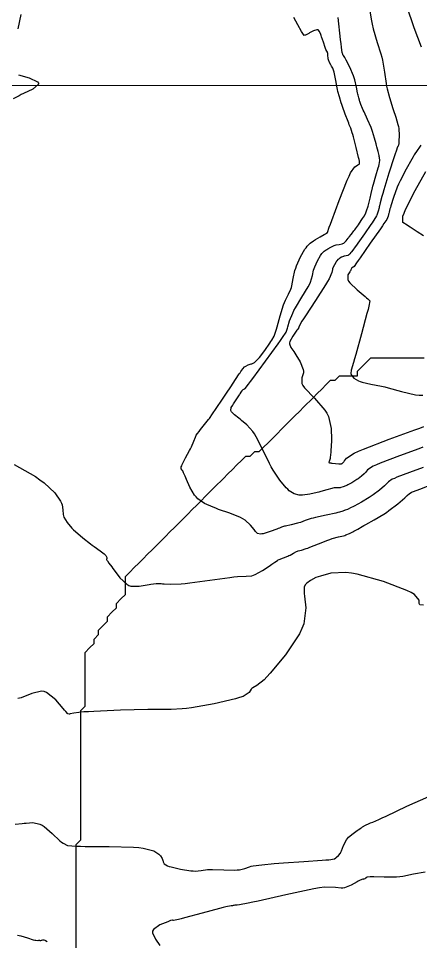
# Model space of a CAD drawing. Header units: metres. Extents: x 837117 to 838477, y 1189012 to 1191015.
# Drawn here: x 838167.9 to 838258, y 1190622.2 to 1190828.9 of the extents above; entities that cross this region are included whole.
import ezdxf

# ---------------------------------------------------------------- set-up
doc = ezdxf.new("R2010")
doc.units = ezdxf.units.M
doc.header["$LTSCALE"] = 0.3
doc.layers.add('COORD', color=7, linetype='Continuous', lineweight=20)
doc.layers.add('DRENAJE', color=5, linetype='Continuous', lineweight=25)
doc.layers.add('COTAS 10', color=1, linetype='Continuous')
doc.layers.add('COTAS INT', color=252, linetype='Continuous')

msp = doc.modelspace()

# ---------------------------------------------------------------- linework, layer by layer
at = {"layer": 'COORD'}
msp.add_line((837476.514, 1190813.872), (838476.514, 1190813.872), dxfattribs=at)
at = {"layer": 'COTAS 10'}
for points, elevation in [([(838254.843, 1190831.719), (838256.544, 1190826.909), (838258.182, 1190822.531)], 1730), ([(838258.087, 1190800.543), (838257.934, 1190800.29), (838257.785, 1190800.055), (838257.286, 1190799.355), (838256.615, 1190798.354), (838256.357, 1190797.93), (838256.069, 1190797.441), (838254.77, 1190795.145), (838253.424, 1190792.527), (838253.106, 1190791.836), (838252.812, 1190791.159), (838251.949, 1190788.837), (838251.368, 1190786.979), (838251.253, 1190786.595), (838251.156, 1190786.268), (838250.97, 1190785.558), (838250.9, 1190785.208), (838250.876, 1190785.108), (838250.851, 1190785.006), (838250.745, 1190784.627), (838250.63, 1190784.282), (838250.599, 1190784.201), (838250.569, 1190784.127), (838250.463, 1190783.912), (838249.83, 1190782.987), (838249.468, 1190782.465), (838249.024, 1190781.827), (838246.747, 1190778.565), (838244.482, 1190775.327), (838244.046, 1190774.705), (838243.694, 1190774.202), (838243.113, 1190773.377), (838243.074, 1190773.328), (838243.063, 1190773.315), (838243.053, 1190773.302), (838243.016, 1190773.256), (838242.975, 1190773.219), (838242.963, 1190773.212), (838242.95, 1190773.206), (838242.898, 1190773.195), (838242.841, 1190773.186), (838242.809, 1190773.176), (838242.749, 1190773.148), (838242.695, 1190773.115), (838242.681, 1190773.107), (838242.669, 1190773.1), (838242.631, 1190773.075), (838242.594, 1190773.035), (838242.581, 1190773.018), (838242.569, 1190772.999), (838242.516, 1190772.907), (838242.467, 1190772.802), (838242.457, 1190772.774), (838242.448, 1190772.746), (838242.428, 1190772.648), (838242.312, 1190772.409), (838242.242, 1190772.292), (838242.157, 1190772.153), (838241.714, 1190771.469), (838241.702, 1190770.45), (838241.888, 1190770.101), (838242.157, 1190769.722), (838243.813, 1190768.113), (838245.588, 1190766.641), (838245.932, 1190766.348), (838246.211, 1190766.107), (838246.687, 1190765.65), (838246.431, 1190764.444), (838246.249, 1190763.729), (838246.02, 1190762.849), (838244.79, 1190758.296), (838243.498, 1190753.619), (838243.229, 1190752.662), (838242.999, 1190751.851), (838242.488, 1190750.142), (838242.423, 1190749.405), (838242.474, 1190749.208), (838242.555, 1190749.013), (838243.093, 1190748.332), (838244.121, 1190747.728), (838244.51, 1190747.582), (838244.944, 1190747.445), (838246.889, 1190747.028), (838249.304, 1190746.551), (838250.035, 1190746.377), (838250.793, 1190746.185), (838253.754, 1190745.341), (838256.857, 1190744.659), (838257.704, 1190744.57), (838258.546, 1190744.524)], 1730), ([(838258.667, 1190697.535), (838257.888, 1190697.612), (838257.766, 1190697.717), (838257.684, 1190697.858), (838257.729, 1190698.667), (838256.685, 1190699.936), (838255.917, 1190700.367), (838254.941, 1190700.832), (838249.688, 1190702.8), (838243.857, 1190704.427), (838242.518, 1190704.678), (838241.297, 1190704.842), (838237.883, 1190704.711), (838235.581, 1190704.033), (838235.062, 1190703.853), (838234.595, 1190703.675), (838233.335, 1190703.058), (838232.562, 1190702.476), (838232.402, 1190702.32), (838232.265, 1190702.166), (838231.965, 1190701.631), (838231.929, 1190700.59), (838231.958, 1190700.117), (838232.005, 1190699.564), (838232.315, 1190696.903), (838231.874, 1190693.36), (838231.446, 1190692.251), (838230.886, 1190691.086), (838227.76, 1190686.42), (838224.348, 1190682.298), (838223.607, 1190681.477), (838222.954, 1190680.795), (838221.333, 1190679.487), (838220.437, 1190679.006), (838220.241, 1190678.845), (838220.068, 1190678.672), (838219.631, 1190677.945), (838218.25, 1190677.071), (838217.481, 1190676.805), (838216.545, 1190676.529), (838211.768, 1190675.446), (838206.721, 1190674.545), (838205.614, 1190674.383), (838204.632, 1190674.26), (838202.137, 1190674.131), (838199.383, 1190674.181), (838198.239, 1190674.17), (838196.928, 1190674.147), (838190.817, 1190673.975), (838184.839, 1190673.729), (838183.614, 1190673.66), (838182.574, 1190673.59), (838180.37, 1190673.335), (838179.558, 1190673.149), (838179.396, 1190673.124), (838179.262, 1190673.109), (838179.002, 1190673.149), (838178.539, 1190673.703), (838178.276, 1190674.013), (838177.955, 1190674.391), (838176.31, 1190676.318), (838174.253, 1190677.975), (838173.672, 1190678.182), (838173.086, 1190678.28), (838170.93, 1190677.722), (838168.513, 1190676.755), (838167.764, 1190676.595)], 1740)]:
    msp.add_lwpolyline(points, dxfattribs=dict(at, elevation=elevation))
at = {"layer": 'COTAS INT'}
for points, elevation in [([(838246.18, 1190833.387), (838246.955, 1190828.728), (838247.185, 1190827.622), (838247.421, 1190826.596), (838248.329, 1190823.553), (838249.156, 1190820.996), (838249.341, 1190820.276), (838249.507, 1190819.551), (838249.95, 1190816.889), (838250.31, 1190814.376), (838250.424, 1190813.746), (838250.544, 1190813.144), (838251.03, 1190811.204), (838251.573, 1190809.465), (838251.73, 1190808.989), (838251.889, 1190808.515), (838252.484, 1190806.825), (838252.967, 1190805.173), (838253.056, 1190804.723), (838253.125, 1190804.277), (838253.211, 1190802.691), (838253.163, 1190801.406), (838253.148, 1190801.148), (838253.131, 1190800.933), (838253.062, 1190800.513), (838252.999, 1190800.394), (838252.985, 1190800.369), (838252.973, 1190800.348), (838252.944, 1190800.302), (838252.918, 1190800.264), (838252.908, 1190800.247), (838252.897, 1190800.229), (838252.847, 1190800.14), (838252.521, 1190799.175), (838252.335, 1190798.604), (838252.109, 1190797.901), (838250.948, 1190794.262), (838249.775, 1190790.509), (838249.541, 1190789.734), (838249.346, 1190789.073), (838248.97, 1190787.637), (838248.828, 1190786.93), (838248.78, 1190786.728), (838248.729, 1190786.522), (838248.514, 1190785.758), (838248.283, 1190785.059), (838248.22, 1190784.896), (838248.159, 1190784.746), (838247.945, 1190784.312), (838247.432, 1190783.538), (838247.183, 1190783.173), (838246.887, 1190782.743), (838245.43, 1190780.649), (838243.96, 1190778.557), (838243.657, 1190778.129), (838243.398, 1190777.766), (838242.835, 1190777.003), (838242.569, 1190776.672), (838242.496, 1190776.582), (838242.424, 1190776.492), (838242.167, 1190776.175), (838241.889, 1190775.919), (838241.803, 1190775.869), (838241.712, 1190775.827), (838241.354, 1190775.752), (838240.964, 1190775.691), (838240.854, 1190775.659), (838240.743, 1190775.621), (838240.334, 1190775.428), (838239.956, 1190775.207), (838239.865, 1190775.151), (838239.78, 1190775.098), (838239.519, 1190774.925), (838239.261, 1190774.652), (838239.178, 1190774.536), (838239.09, 1190774.403), (838238.726, 1190773.775), (838238.392, 1190773.049), (838238.322, 1190772.855), (838238.261, 1190772.662), (838238.122, 1190771.99), (838237.515, 1190770.638), (838237.159, 1190770.018), (838236.722, 1190769.292), (838234.467, 1190765.779), (838232.21, 1190762.337), (838231.772, 1190761.655), (838231.416, 1190761.09), (838230.803, 1190760.031), (838230.731, 1190759.782), (838230.715, 1190759.728), (838230.7, 1190759.681), (838230.661, 1190759.566), (838230.448, 1190759.25), (838230.324, 1190759.075), (838230.171, 1190758.863), (838229.385, 1190757.785), (838228.727, 1190756.585), (838228.655, 1190756.297), (838228.63, 1190756.028), (838228.94, 1190755.213), (838229.64, 1190754.298), (838229.863, 1190753.965), (838230.097, 1190753.597), (838231.046, 1190751.981), (838231.731, 1190750.32), (838231.8, 1190749.923), (838231.816, 1190749.554), (838231.435, 1190748.449), (838231.422, 1190747.185), (838231.67, 1190746.716), (838232.027, 1190746.195), (838234.225, 1190743.88), (838236.577, 1190741.221), (838237.031, 1190740.482), (838237.4, 1190739.743), (838238.02, 1190737.063), (838238.043, 1190734.621), (838238.036, 1190734.03), (838238.022, 1190733.477), (838237.921, 1190731.789), (838237.78, 1190730.59), (838237.742, 1190730.344), (838237.703, 1190730.136), (838237.563, 1190729.697), (838237.483, 1190729.535), (838237.482, 1190729.501), (838237.49, 1190729.471), (838237.594, 1190729.406), (838237.905, 1190729.36), (838238.043, 1190729.344), (838238.203, 1190729.326), (838238.971, 1190729.247), (838239.718, 1190729.179), (838239.866, 1190729.168), (838239.988, 1190729.161), (838240.216, 1190729.161), (838240.287, 1190729.192), (838240.311, 1190729.203), (838240.337, 1190729.216), (838240.443, 1190729.273), (838240.554, 1190729.34), (838240.582, 1190729.358), (838240.609, 1190729.377), (838240.699, 1190729.446), (838240.858, 1190729.644), (838240.929, 1190729.744), (838241.011, 1190729.864), (838241.405, 1190730.462), (838243.162, 1190731.552), (838244.104, 1190731.982), (838245.243, 1190732.467), (838251.002, 1190734.683), (838256.716, 1190736.769), (838257.827, 1190737.173), (838258.734, 1190737.502)], 1732), ([(838168.486, 1190829.768), (838167.779, 1190826.594)], 1736), ([(838258.613, 1190728.344), (838255.558, 1190727.248), (838252.715, 1190726.155), (838252.153, 1190725.915), (838251.688, 1190725.703), (838250.82, 1190725.165), (838250.375, 1190724.662), (838250.177, 1190724.471), (838249.946, 1190724.258), (838248.839, 1190723.306), (838247.413, 1190722.22), (838246.981, 1190721.923), (838246.533, 1190721.629), (838244.782, 1190720.579), (838243.172, 1190719.701), (838242.813, 1190719.515), (838242.492, 1190719.353), (838241.648, 1190718.972), (838241.12, 1190718.772), (838240.999, 1190718.724), (838240.889, 1190718.679), (838240.58, 1190718.542), (838239.864, 1190718.339), (838239.497, 1190718.252), (838239.056, 1190718.153), (838236.855, 1190717.684), (838234.509, 1190717.159), (838233.978, 1190717.024), (838233.497, 1190716.893), (838232.189, 1190716.456), (838231.107, 1190716.065), (838230.771, 1190715.962), (838230.418, 1190715.862), (838229.007, 1190715.52), (838227.756, 1190715.241), (838227.504, 1190715.18), (838227.292, 1190715.125), (838226.869, 1190714.987), (838226.383, 1190714.78), (838226.132, 1190714.681), (838225.831, 1190714.566), (838224.324, 1190714), (838222.777, 1190713.517), (838222.451, 1190713.453), (838222.168, 1190713.419), (838221.516, 1190713.549), (838221.054, 1190714.041), (838220.892, 1190714.235), (838220.715, 1190714.455), (838219.951, 1190715.459), (838218.715, 1190716.573), (838218.241, 1190716.863), (838217.709, 1190717.144), (838215.309, 1190718.091), (838212.751, 1190718.973), (838212.12, 1190719.213), (838211.522, 1190719.451), (838209.639, 1190720.295), (838208.122, 1190721.364), (838207.754, 1190721.743), (838207.409, 1190722.159), (838206.351, 1190723.961), (838205.583, 1190725.695), (838205.42, 1190726.067), (838205.278, 1190726.392), (838204.948, 1190727.179), (838204.751, 1190727.601), (838204.693, 1190727.696), (838204.634, 1190727.783), (838204.411, 1190728.018), (838204.42, 1190728.506), (838204.507, 1190728.752), (838204.632, 1190729.045), (838205.388, 1190730.504), (838206.274, 1190732.151), (838206.479, 1190732.562), (838206.667, 1190732.955), (838207.205, 1190734.215), (838207.588, 1190735.174), (838207.679, 1190735.376), (838207.764, 1190735.552), (838208.018, 1190735.961), (838208.394, 1190736.406), (838208.556, 1190736.606), (838208.743, 1190736.838), (838209.628, 1190737.95), (838210.522, 1190739.092), (838210.715, 1190739.343), (838210.884, 1190739.565), (838211.295, 1190740.132), (838213.484, 1190743.402), (838214.844, 1190745.439), (838215.185, 1190745.953), (838215.511, 1190746.444), (838216.562, 1190748.039), (838217.39, 1190749.296), (838217.577, 1190749.574), (838217.744, 1190749.822), (838218.192, 1190750.467), (838218.58, 1190750.87), (838218.709, 1190750.966), (838218.849, 1190751.054), (838219.432, 1190751.318), (838220.037, 1190751.538), (838220.189, 1190751.6), (838220.336, 1190751.662), (838220.812, 1190751.89), (838221.428, 1190752.437), (838221.662, 1190752.701), (838221.924, 1190753.013), (838223.101, 1190754.547), (838224.246, 1190756.171), (838224.489, 1190756.541), (838224.699, 1190756.875), (838225.188, 1190757.795), (838225.569, 1190758.907), (838225.711, 1190759.363), (838225.869, 1190759.884), (838226.572, 1190762.301), (838227.347, 1190764.773), (838227.55, 1190765.328), (838227.748, 1190765.828), (838228.423, 1190767.164), (838228.981, 1190768.293), (838229.105, 1190768.661), (838229.216, 1190769.054), (838229.509, 1190770.673), (838229.886, 1190772.495), (838230.051, 1190773.016), (838230.242, 1190773.544), (838231.148, 1190775.51), (838232.132, 1190777.212), (838232.371, 1190777.573), (838232.597, 1190777.887), (838233.294, 1190778.625), (838234.001, 1190779.094), (838234.233, 1190779.238), (838234.48, 1190779.389), (838235.503, 1190779.987), (838236.413, 1190780.502), (838236.588, 1190780.601), (838236.731, 1190780.68), (838236.971, 1190780.806), (838236.997, 1190780.811), (838237.011, 1190780.817), (838237.039, 1190780.833), (838237.064, 1190780.854), (838237.076, 1190780.868), (838237.094, 1190780.895), (838237.11, 1190780.93), (838237.12, 1190780.954), (838237.139, 1190781.007), (838237.56, 1190782.137), (838237.818, 1190782.828), (838238.137, 1190783.685), (838239.802, 1190788.146), (838241.597, 1190792.673), (838241.998, 1190793.571), (838242.358, 1190794.314), (838243.31, 1190795.716), (838243.882, 1190796.052), (838244.002, 1190796.124), (838244.106, 1190796.187), (838244.341, 1190796.336), (838244.306, 1190796.958), (838244.239, 1190797.318), (838244.148, 1190797.759), (838243.61, 1190800.032), (838242.997, 1190802.395), (838242.859, 1190802.893), (838242.733, 1190803.323), (838242.39, 1190804.313), (838242.046, 1190805.127), (838241.919, 1190805.447), (838241.778, 1190805.808), (838241.156, 1190807.453), (838240.52, 1190809.211), (838240.369, 1190809.644), (838240.231, 1190810.054), (838239.825, 1190811.337), (838239.501, 1190812.592), (838239.415, 1190812.984), (838239.33, 1190813.396), (838239.034, 1190815.042), (838238.753, 1190816.543), (838238.678, 1190816.863), (838238.604, 1190817.141), (838238.347, 1190817.799), (838238.087, 1190818.23), (838238.011, 1190818.366), (838237.934, 1190818.507), (838237.645, 1190819.076), (838237.404, 1190819.687), (838237.357, 1190819.855), (838237.32, 1190820.023), (838237.258, 1190820.626), (838237.221, 1190821.135), (838237.2, 1190821.244), (838237.174, 1190821.339), (838237.038, 1190821.565), (838236.815, 1190821.956), (838236.734, 1190822.154), (838236.644, 1190822.391), (838236.248, 1190823.575), (838235.846, 1190824.827), (838235.752, 1190825.108), (838235.665, 1190825.359), (838235.416, 1190826.03), (838235.085, 1190826.339), (838234.948, 1190826.362), (838234.79, 1190826.359), (838234.052, 1190826.122), (838233.291, 1190825.752), (838233.118, 1190825.665), (838232.962, 1190825.583), (838232.533, 1190825.342), (838232.248, 1190825.189), (838232.181, 1190825.163), (838232.12, 1190825.144), (838231.945, 1190825.132), (838231.641, 1190825.514), (838231.498, 1190825.743), (838231.331, 1190826.025), (838230.517, 1190827.486), (838229.64, 1190829.099)], 1736), ([(838258.568, 1190732.879), (838257.665, 1190732.557), (838253.28, 1190730.966), (838248.979, 1190729.311), (838248.128, 1190728.948), (838247.425, 1190728.627), (838246.113, 1190727.814), (838245.693, 1190727.263), (838245.553, 1190727.108), (838245.402, 1190726.951), (838244.769, 1190726.376), (838244.011, 1190725.798), (838243.782, 1190725.641), (838243.544, 1190725.484), (838242.612, 1190724.926), (838241.719, 1190724.446), (838241.505, 1190724.338), (838241.306, 1190724.241), (838240.704, 1190723.983), (838240.187, 1190723.844), (838240.04, 1190723.822), (838239.891, 1190723.807), (838239.34, 1190723.815), (838238.643, 1190723.777), (838238.402, 1190723.734), (838238.141, 1190723.677), (838237.024, 1190723.352), (838235.676, 1190722.946), (838235.269, 1190722.838), (838234.847, 1190722.732), (838233.201, 1190722.364), (838231.605, 1190722.158), (838231.215, 1190722.154), (838230.847, 1190722.172), (838229.706, 1190722.43), (838228.607, 1190723.148), (838228.266, 1190723.457), (838227.909, 1190723.814), (838226.487, 1190725.5), (838224.972, 1190727.763), (838224.556, 1190728.482), (838224.142, 1190729.243), (838222.658, 1190732.325), (838221.219, 1190735.22), (838220.833, 1190735.862), (838220.452, 1190736.435), (838219.121, 1190737.929), (838217.903, 1190738.9), (838217.593, 1190739.143), (838217.296, 1190739.376), (838216.323, 1190740.124), (838215.672, 1190740.788), (838215.577, 1190740.967), (838215.52, 1190741.145), (838215.621, 1190741.769), (838215.953, 1190742.342), (838216.04, 1190742.488), (838216.126, 1190742.627), (838216.419, 1190743.084), (838217.174, 1190744.211), (838217.463, 1190744.644), (838217.535, 1190744.754), (838217.605, 1190744.858), (838217.828, 1190745.197), (838218.004, 1190745.464), (838218.044, 1190745.524), (838218.079, 1190745.576), (838218.175, 1190745.713), (838218.257, 1190745.799), (838218.285, 1190745.819), (838218.314, 1190745.838), (838218.438, 1190745.894), (838218.567, 1190745.941), (838218.599, 1190745.954), (838218.63, 1190745.968), (838218.732, 1190746.016), (838219.487, 1190746.984), (838219.93, 1190747.577), (838220.475, 1190748.311), (838223.289, 1190752.136), (838226.115, 1190756.025), (838226.668, 1190756.8), (838227.12, 1190757.445), (838227.924, 1190758.68), (838228.134, 1190759.294), (838228.213, 1190759.546), (838228.3, 1190759.833), (838228.688, 1190761.166), (838229.381, 1190762.932), (838229.661, 1190763.492), (838229.979, 1190764.082), (838231.445, 1190766.471), (838232.851, 1190768.792), (838233.132, 1190769.34), (838233.365, 1190769.846), (838233.815, 1190771.331), (838234.074, 1190772.579), (838234.186, 1190772.935), (838234.317, 1190773.297), (838234.937, 1190774.642), (838235.611, 1190775.807), (838235.775, 1190776.055), (838235.929, 1190776.27), (838236.406, 1190776.775), (838236.89, 1190777.096), (838237.049, 1190777.195), (838237.218, 1190777.298), (838237.919, 1190777.707), (838238.677, 1190778.066), (838238.883, 1190778.138), (838239.088, 1190778.197), (838239.811, 1190778.309), (838240.475, 1190778.449), (838240.642, 1190778.526), (838240.802, 1190778.619), (838241.319, 1190779.093), (838241.794, 1190779.683), (838241.928, 1190779.849), (838242.063, 1190780.016), (838242.558, 1190780.63), (838243.101, 1190781.331), (838243.267, 1190781.553), (838243.438, 1190781.787), (838244.112, 1190782.733), (838244.75, 1190783.659), (838244.898, 1190783.881), (838245.035, 1190784.088), (838245.427, 1190784.711), (838245.749, 1190785.365), (838245.842, 1190785.591), (838245.935, 1190785.837), (838246.284, 1190786.888), (838246.607, 1190788.039), (838246.684, 1190788.347), (838246.756, 1190788.652), (838246.97, 1190789.717), (838247.243, 1190790.954), (838247.351, 1190791.367), (838247.474, 1190791.811), (838248.035, 1190793.669), (838248.559, 1190795.446), (838248.659, 1190795.838), (838248.739, 1190796.188), (838248.862, 1190797.093), (838248.804, 1190797.785), (838248.769, 1190798.001), (838248.727, 1190798.226), (838248.507, 1190799.128), (838248.221, 1190800.176), (838248.137, 1190800.494), (838248.051, 1190800.824), (838247.722, 1190802.119), (838247.271, 1190803.599), (838247.108, 1190804.047), (838246.928, 1190804.51), (838246.141, 1190806.32), (838245.37, 1190807.999), (838245.2, 1190808.38), (838245.049, 1190808.726), (838244.662, 1190809.671), (838244.425, 1190810.324), (838244.37, 1190810.484), (838244.318, 1190810.636), (838244.168, 1190811.112), (838244.021, 1190811.741), (838243.972, 1190811.989), (838243.92, 1190812.27), (838243.702, 1190813.55), (838243.318, 1190815.135), (838243.161, 1190815.608), (838242.982, 1190816.095), (838242.155, 1190817.976), (838241.354, 1190819.583), (838241.192, 1190819.897), (838241.056, 1190820.154), (838240.779, 1190820.611), (838240.683, 1190820.711), (838240.661, 1190820.743), (838240.64, 1190820.778), (838240.58, 1190820.919), (838240.534, 1190821.061), (838240.521, 1190821.097), (838240.509, 1190821.13), (838240.468, 1190821.237), (838240.305, 1190822.502), (838240.216, 1190823.266), (838240.108, 1190824.209), (838239.56, 1190829.111)], 1734), ([(838167.931, 1190816.321), (838170.319, 1190815.622), (838172.226, 1190814.717), (838172.392, 1190814.449), (838172.4, 1190814.174), (838171.125, 1190813.117), (838169.06, 1190812.104), (838168.571, 1190811.856), (838168.118, 1190811.623), (838166.783, 1190810.901)], 1736), ([(838258.687, 1190780.254), (838257.23, 1190781.156), (838255.677, 1190782.173), (838255.32, 1190782.408), (838254.995, 1190782.622), (838254.086, 1190783.223), (838254.079, 1190784.606), (838254.322, 1190785.312), (838254.672, 1190786.159), (838256.822, 1190790.384), (838259.184, 1190794.61)], 1728), ([(838166.997, 1190729.046), (838171.721, 1190726.301), (838172.761, 1190725.597), (838173.686, 1190724.918), (838176.061, 1190722.669), (838177.328, 1190720.809), (838177.554, 1190720.376), (838177.726, 1190719.978), (838177.9, 1190718.836), (838177.935, 1190717.854), (838178.02, 1190717.558), (838178.138, 1190717.25), (838178.836, 1190716.051), (838179.929, 1190714.748), (838180.296, 1190714.376), (838180.691, 1190713.998), (838182.348, 1190712.592), (838184.058, 1190711.274), (838184.486, 1190710.952), (838184.895, 1190710.65), (838186.206, 1190709.712), (838187.155, 1190708.983), (838187.336, 1190708.812), (838187.481, 1190708.655), (838187.706, 1190708.197), (838187.699, 1190707.898), (838187.698, 1190707.841), (838187.697, 1190707.795), (838187.694, 1190707.72), (838187.773, 1190707.598), (838187.823, 1190707.522), (838187.886, 1190707.428), (838188.218, 1190706.937), (838188.837, 1190706.065), (838189.082, 1190705.73), (838189.358, 1190705.356), (838190.619, 1190703.67), (838192.185, 1190702.19), (838192.654, 1190701.945), (838193.137, 1190701.771), (838195.009, 1190701.741), (838196.786, 1190702.098), (838197.21, 1190702.168), (838197.604, 1190702.226), (838198.783, 1190702.332), (838199.892, 1190702.331), (838200.242, 1190702.322), (838200.611, 1190702.308), (838202.098, 1190702.226), (838204.417, 1190702.295), (838205.311, 1190702.378), (838206.313, 1190702.488), (838210.84, 1190703.111), (838215.273, 1190703.734), (838216.215, 1190703.843), (838217.034, 1190703.924), (838218.963, 1190703.989), (838220.208, 1190704.117), (838220.595, 1190704.238), (838221.001, 1190704.397), (838222.621, 1190705.281), (838224.105, 1190706.257), (838224.425, 1190706.473), (838224.706, 1190706.667), (838225.392, 1190707.172), (838225.945, 1190707.534), (838226.142, 1190707.637), (838226.359, 1190707.742), (838227.299, 1190708.128), (838228.289, 1190708.524), (838228.537, 1190708.634), (838228.773, 1190708.745), (838229.531, 1190709.144), (838230.225, 1190709.498), (838230.421, 1190709.579), (838230.619, 1190709.653), (838231.347, 1190709.859), (838232.383, 1190710.171), (838232.775, 1190710.312), (838233.213, 1190710.476), (838235.174, 1190711.267), (838237.229, 1190712.076), (838237.726, 1190712.252), (838238.193, 1190712.408), (838239.618, 1190712.796), (838240.746, 1190713.071), (838241.025, 1190713.154), (838241.289, 1190713.241), (838242.122, 1190713.583), (838242.853, 1190713.953), (838243.054, 1190714.058), (838243.254, 1190714.165), (838243.969, 1190714.558), (838244.965, 1190715.119), (838245.343, 1190715.331), (838245.764, 1190715.567), (838247.654, 1190716.624), (838249.783, 1190717.918), (838250.357, 1190718.304), (838250.923, 1190718.702), (838252.908, 1190720.236), (838254.489, 1190721.566), (838254.801, 1190721.834), (838255.057, 1190722.06), (838255.528, 1190722.516), (838255.95, 1190722.778), (838256.177, 1190722.882), (838256.451, 1190722.998), (838257.836, 1190723.531), (838259.562, 1190724.132)], 1738), ([(838167.2, 1190648.446), (838168.791, 1190648.639), (838169.224, 1190648.681), (838169.653, 1190648.717), (838171.176, 1190648.804), (838172.753, 1190648.463), (838173.216, 1190648.229), (838173.69, 1190647.934), (838175.499, 1190646.368), (838177.174, 1190644.761), (838177.565, 1190644.44), (838177.923, 1190644.175), (838178.952, 1190643.665), (838180.88, 1190643.54), (838181.805, 1190643.516), (838182.899, 1190643.497), (838188.267, 1190643.467), (838193.739, 1190643.313), (838194.9, 1190643.216), (838195.907, 1190643.095), (838198.267, 1190642.464), (838199.38, 1190641.73), (838199.602, 1190641.546), (838199.787, 1190641.369), (838200.143, 1190640.797), (838200.283, 1190640.295), (838200.332, 1190640.161), (838200.385, 1190640.031), (838200.612, 1190639.581), (838201.326, 1190639.134), (838201.686, 1190639.005), (838202.116, 1190638.874), (838204.255, 1190638.381), (838206.548, 1190638.029), (838207.075, 1190637.987), (838207.555, 1190637.968), (838208.9, 1190638.098), (838210.304, 1190638.294), (838210.822, 1190638.316), (838211.395, 1190638.325), (838213.933, 1190638.241), (838216.419, 1190638.183), (838216.961, 1190638.208), (838217.439, 1190638.25), (838218.635, 1190638.548), (838219.698, 1190638.929), (838220.093, 1190639.023), (838220.53, 1190639.111), (838222.471, 1190639.391), (838225.261, 1190639.648), (838226.234, 1190639.723), (838227.294, 1190639.8), (838231.846, 1190640.093), (838236.015, 1190640.373), (838236.833, 1190640.442), (838237.505, 1190640.508), (838238.72, 1190640.715), (838239.017, 1190640.936), (838239.111, 1190641.01), (838239.209, 1190641.09), (838239.608, 1190641.424), (838240.052, 1190641.994), (838240.18, 1190642.222), (838240.309, 1190642.48), (838240.795, 1190643.667), (838241.423, 1190644.931), (838241.642, 1190645.237), (838241.881, 1190645.524), (838242.908, 1190646.406), (838243.852, 1190647.036), (838244.039, 1190647.165), (838244.194, 1190647.274), (838244.484, 1190647.504), (838244.72, 1190647.676), (838244.841, 1190647.748), (838244.985, 1190647.831), (838245.707, 1190648.219), (838246.485, 1190648.605), (838246.665, 1190648.686), (838246.829, 1190648.756), (838247.294, 1190648.915), (838248.69, 1190649.513), (838249.441, 1190649.859), (838250.351, 1190650.284), (838254.956, 1190652.469), (838259.855, 1190654.698)], 1742), ([(838259.049, 1190637.717), (838256.471, 1190637.259), (838254.054, 1190636.771), (838253.349, 1190636.689), (838252.628, 1190636.631), (838249.892, 1190636.616), (838247.573, 1190636.695), (838247.114, 1190636.697), (838246.735, 1190636.689), (838246.027, 1190636.587), (838245.832, 1190636.434), (838245.777, 1190636.394), (838245.72, 1190636.354), (838245.51, 1190636.221), (838245.332, 1190636.128), (838245.297, 1190636.115), (838245.267, 1190636.106), (838245.207, 1190636.121), (838245.137, 1190636.144), (838245.101, 1190636.141), (838245.057, 1190636.135), (838244.84, 1190636.079), (838244.315, 1190635.839), (838244.079, 1190635.716), (838243.802, 1190635.57), (838242.474, 1190634.838), (838240.967, 1190634.216), (838240.578, 1190634.138), (838240.201, 1190634.101), (838238.941, 1190634.309), (838236.518, 1190634.346), (838235.408, 1190634.202), (838234.107, 1190633.991), (838227.821, 1190632.67), (838221.648, 1190631.249), (838220.418, 1190630.975), (838219.396, 1190630.753), (838217.437, 1190630.38), (838216.911, 1190630.346), (838216.792, 1190630.338), (838216.686, 1190630.33), (838216.398, 1190630.304), (838216.213, 1190630.278), (838216.172, 1190630.269), (838216.134, 1190630.26), (838216.033, 1190630.224), (838215.92, 1190630.196), (838215.874, 1190630.192), (838215.823, 1190630.189), (838215.586, 1190630.195), (838214.421, 1190629.949), (838213.784, 1190629.788), (838213.011, 1190629.587), (838209.081, 1190628.527), (838205.171, 1190627.47), (838204.409, 1190627.271), (838203.786, 1190627.113), (838202.697, 1190626.882), (838202.545, 1190626.921), (838202.514, 1190626.933), (838202.487, 1190626.945), (838202.427, 1190626.993), (838201.979, 1190626.855), (838201.707, 1190626.75), (838201.371, 1190626.615), (838199.623, 1190625.889), (838198.159, 1190624.839), (838198.001, 1190624.501), (838197.951, 1190624.142), (838198.664, 1190622.675), (838199.598, 1190621.321)], 1744), ([(838174.332, 1190622.092), (838174.028, 1190622.312), (838173.959, 1190622.358), (838173.897, 1190622.397), (838173.731, 1190622.488), (838173.59, 1190622.515), (838173.544, 1190622.514), (838173.495, 1190622.51), (838173.292, 1190622.466), (838173.091, 1190622.412), (838173.042, 1190622.401), (838172.996, 1190622.391), (838172.855, 1190622.372), (838172.745, 1190622.371), (838172.719, 1190622.373), (838172.694, 1190622.376), (838172.62, 1190622.397), (838172.528, 1190622.405), (838172.493, 1190622.4), (838172.453, 1190622.392), (838172.272, 1190622.338), (838171.803, 1190622.384), (838171.582, 1190622.44), (838171.321, 1190622.514), (838170.048, 1190622.937), (838168.533, 1190623.361), (838168.119, 1190623.436), (838167.707, 1190623.493)], 1744)]:
    msp.add_lwpolyline(points, dxfattribs=dict(at, elevation=elevation))
at = {"layer": 'DRENAJE'}
for p, q in [((838246.863, 1190752.899), (838258.859, 1190752.899)), ((838182.885, 1190674.925), (838182.885, 1190686.921))]:
    msp.add_line(p, q, dxfattribs=at)
for points in [[(838237.867, 1190747.9, 0), (838238.866, 1190747.9, 0), (838239.866, 1190748.9, 0), (838243.864, 1190748.9, 0), (838243.864, 1190749.9, 0), (838244.864, 1190750.899, 0), (838245.864, 1190751.899, 0), (838246.863, 1190752.899, 0)], [(838182.885, 1190686.921, 0), (838183.885, 1190687.921, 0), (838184.884, 1190688.92, 0), (838184.884, 1190689.92, 0), (838185.884, 1190690.92, 0), (838185.884, 1190691.919, 0), (838187.883, 1190693.918, 0), (838187.883, 1190694.918, 0), (838188.883, 1190695.918, 0), (838189.883, 1190696.917, 0), (838189.883, 1190697.917, 0), (838190.882, 1190698.917, 0), (838191.882, 1190699.916, 0), (838191.882, 1190703.915, 0), (838192.882, 1190704.915, 0), (838193.881, 1190705.914, 0), (838194.881, 1190706.914, 0), (838195.881, 1190707.914, 0), (838196.88, 1190708.913, 0), (838197.88, 1190709.913, 0), (838198.88, 1190710.913, 0), (838200.879, 1190712.912, 0), (838201.879, 1190713.912, 0), (838202.878, 1190714.911, 0), (838203.878, 1190715.911, 0), (838204.878, 1190716.911, 0), (838205.877, 1190717.91, 0), (838206.877, 1190718.91, 0), (838207.877, 1190719.91, 0), (838208.876, 1190720.909, 0), (838209.876, 1190721.909, 0), (838211.875, 1190723.908, 0), (838213.875, 1190725.908, 0), (838214.874, 1190726.907, 0), (838215.874, 1190727.907, 0), (838216.874, 1190728.907, 0), (838217.873, 1190729.906, 0), (838218.873, 1190730.906, 0), (838219.873, 1190730.906, 0), (838220.872, 1190731.906, 0), (838221.872, 1190731.906, 0), (838222.872, 1190732.905, 0), (838223.871, 1190733.905, 0), (838225.871, 1190735.904, 0), (838226.87, 1190736.904, 0), (838227.87, 1190737.904, 0), (838229.869, 1190739.903, 0), (838230.869, 1190740.903, 0), (838231.869, 1190741.902, 0), (838233.868, 1190743.902, 0), (838234.868, 1190744.901, 0), (838235.867, 1190745.901, 0), (838236.867, 1190746.901, 0), (838237.867, 1190747.9, 0)], [(838185.884, 1190575.958, 0), (838184.884, 1190576.958, 0), (838184.884, 1190577.958, 0), (838183.885, 1190578.957, 0), (838183.885, 1190580.957, 0), (838182.885, 1190581.956, 0), (838182.885, 1190583.956, 0), (838181.885, 1190584.955, 0), (838181.885, 1190586.955, 0), (838180.886, 1190587.954, 0), (838180.886, 1190643.935, 0), (838181.885, 1190644.935, 0), (838181.885, 1190673.925, 0), (838182.885, 1190674.925, 0)]]:
    msp.add_polyline3d(points, dxfattribs=at)

doc.saveas('drawing.dxf')
